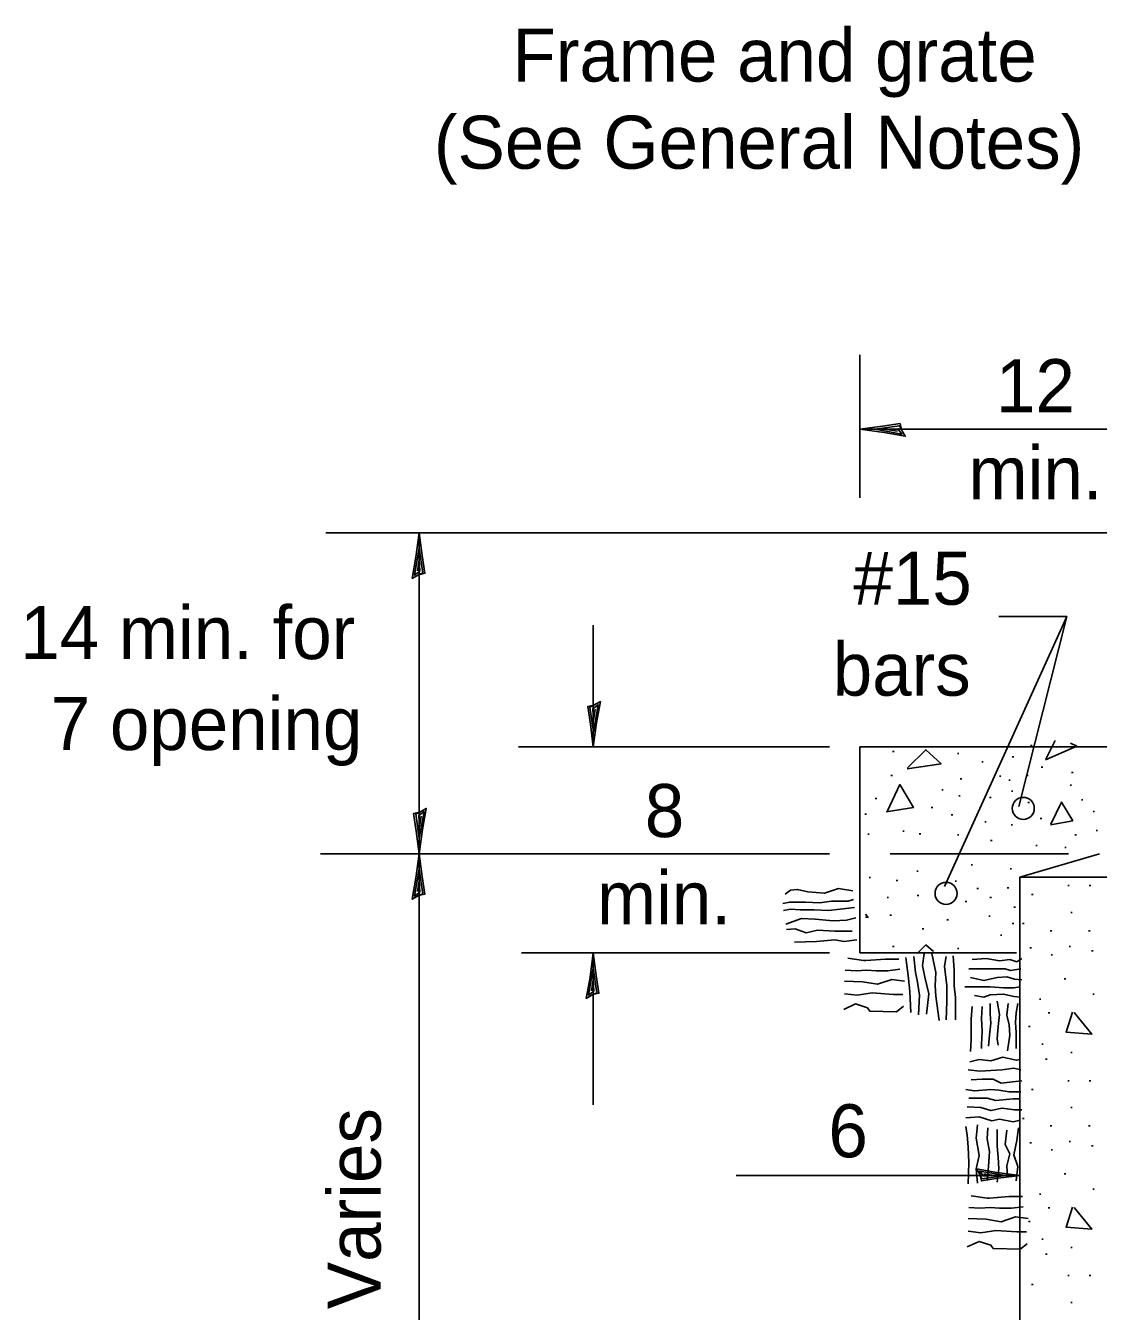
# Model space of a CAD drawing. Extents: x 0 to 2.83, y -0.11 to 1.83.
# Drawn here: x 1.7896 to 2.0256, y 0.9018 to 1.1846 of the extents above; entities that cross this region are included whole.
import ezdxf

# ---------------------------------------------------------------- set-up
doc = ezdxf.new("R2010")
doc.units = 0
for name, color, linetype in [('RD_Pr_Roadway_Dimensions', 7, 'Continuous'), ('RD_Pr_Roadway_Notes', 7, 'Continuous'), ('SH_General_Details', 7, 'Continuous')]:
    doc.layers.add(name, color=color, linetype=linetype)

msp = doc.modelspace()

# ---------------------------------------------------------------- linework, layer by layer
at = {"layer": 'RD_Pr_Roadway_Dimensions'}
for p, q in [((1.97308, 1.08074), (1.97308, 1.11218)), ((1.97308, 1.09581), (2.05217, 1.09581)), ((2.04587, 1.073), (1.85562, 1.073)), ((1.87616, 1.073), (1.87616, 1.00242)), ((1.91446, 1.05274), (1.91446, 1.02592)), ((1.96641, 1.02592), (1.89799, 1.02592)), ((1.96641, 1.00242), (1.85441, 1.00242)), ((1.87616, 1.00242), (1.87616, 0.82596)), ((2.01899, 1.00242), (1.97974, 1.00242)), ((1.96641, 0.98062), (1.89864, 0.98062)), ((1.91446, 0.98062), (1.91446, 0.94721)), ((1.94591, 0.93166), (2.00832, 0.93166))]:
    msp.add_line(p, q, dxfattribs=at)
for points in [[(1.98226, 1.09568), (1.98195, 1.09705), (1.97807, 1.09646), (1.97308, 1.09581), (1.97841, 1.09508), (1.98308, 1.09426), (1.98226, 1.09568), (1.98185, 1.09658), (1.97643, 1.0958), (1.98235, 1.09476), (1.98148, 1.09593), (1.97899, 1.09577), (1.98138, 1.09541)], [(1.87603, 1.06382), (1.8774, 1.06413), (1.87681, 1.06801), (1.87616, 1.073), (1.87543, 1.06767), (1.87461, 1.063), (1.87603, 1.06382), (1.87693, 1.06423), (1.87615, 1.06965), (1.87511, 1.06373), (1.87628, 1.0646), (1.87612, 1.06709), (1.87576, 1.06469)], [(1.9146, 1.03511), (1.91323, 1.0348), (1.91382, 1.03092), (1.91446, 1.02592), (1.91519, 1.03125), (1.91601, 1.03592), (1.9146, 1.03511), (1.91369, 1.0347), (1.91447, 1.02928), (1.91551, 1.0352), (1.91434, 1.03433), (1.9145, 1.03184), (1.91486, 1.03423)], [(1.87629, 1.0116), (1.87492, 1.01129), (1.87551, 1.00741), (1.87616, 1.00242), (1.87689, 1.00775), (1.87771, 1.01242), (1.87629, 1.0116), (1.87539, 1.01119), (1.87617, 1.00577), (1.87721, 1.0117), (1.87604, 1.01082), (1.8762, 1.00833), (1.87656, 1.01073)], [(1.87603, 0.99324), (1.8774, 0.99355), (1.87681, 0.99743), (1.87616, 1.00242), (1.87543, 0.99709), (1.87461, 0.99242), (1.87603, 0.99324), (1.87693, 0.99365), (1.87615, 0.99907), (1.87511, 0.99314), (1.87628, 0.99402), (1.87612, 0.99651), (1.87576, 0.99411)], [(1.91433, 0.97144), (1.9157, 0.97174), (1.91511, 0.97563), (1.91446, 0.98062), (1.91373, 0.97529), (1.91291, 0.97062), (1.91433, 0.97144), (1.91523, 0.97185), (1.91445, 0.97726), (1.91341, 0.97134), (1.91458, 0.97222), (1.91442, 0.9747), (1.91406, 0.97231)], [(1.99955, 0.93178), (1.99985, 0.93048), (2.00355, 0.93105), (2.00832, 0.93166), (2.00323, 0.93235), (1.99878, 0.93314), (1.99955, 0.93178), (1.99995, 0.93092), (2.00511, 0.93166), (1.99946, 0.93265), (2.0003, 0.93154), (2.00268, 0.93169), (2.0004, 0.93204)]]:
    msp.add_lwpolyline(points, dxfattribs=at)
at = {"layer": 'RD_Pr_Roadway_Notes'}
for q in [(1.99171, 0.99521), (2.0037, 1.05461), (2.00807, 1.01284)]:
    msp.add_line((2.01862, 1.05461), q, dxfattribs=at)
at = {"layer": 'SH_General_Details'}
for p, q in [((2.04419, 1.02592), (1.97308, 1.02592)), ((1.97308, 1.02592), (1.97308, 0.98062)), ((1.9803, 1.02495), (1.98063, 1.02495)), ((1.99456, 1.02452), (1.99489, 1.02452)), ((2.00664, 1.02373), (2.00698, 1.02373)), ((2.01066, 1.02624), (2.01099, 1.02624)), ((1.99993, 1.02265), (2.00026, 1.02265)), ((2.01302, 1.02151), (2.01335, 1.02151)), ((1.97994, 1.01965), (1.98027, 1.01965)), ((1.9952, 1.01893), (1.99554, 1.01893)), ((2.0038, 1.0195), (2.00413, 1.0195)), ((2.00585, 1.01864), (2.00619, 1.01864)), ((2.0098, 1.01965), (2.01013, 1.01965)), ((2.01968, 1.02029), (2.02002, 1.02029)), ((1.99112, 1.01652), (1.99145, 1.01652)), ((2.00643, 1.01623), (2.00676, 1.01623)), ((2.01933, 1.01752), (2.01966, 1.01752)), ((1.9765, 1.01458), (1.97683, 1.01458)), ((1.98882, 1.01258), (1.98916, 1.01258)), ((1.99484, 1.01516), (1.99518, 1.01516)), ((2.00165, 1.0148), (2.00198, 1.0148)), ((2.01008, 1.01372), (2.01042, 1.01372)), ((2.02183, 1.0143), (2.02217, 1.0143)), ((1.97421, 1.01114), (1.97454, 1.01114)), ((1.9932, 1.011), (1.99353, 1.011)), ((2.0128, 1.01021), (2.01314, 1.01021)), ((2.02441, 1.01172), (2.02475, 1.01172)), ((1.97485, 1.00677), (1.97518, 1.00677)), ((1.98252, 1.00742), (1.98285, 1.00742)), ((1.98617, 1.00684), (1.98651, 1.00684)), ((2.00058, 1.00942), (2.00091, 1.00942)), ((2.00636, 1.00878), (2.00669, 1.00878)), ((2.02506, 1.00756), (2.02539, 1.00756)), ((1.99456, 1.00656), (1.99489, 1.00656)), ((2.00187, 1.00534), (2.0022, 1.00534)), ((2.0118, 1.00426), (2.01214, 1.00426)), ((2.0204, 1.00656), (2.02073, 1.00656)), ((2.02579, 1.00242), (2.00832, 0.99727)), ((2.01818, 1.00383), (2.01851, 1.00383)), ((1.9856, 0.9986), (1.98593, 0.9986)), ((1.99757, 0.99997), (1.9979, 0.99997)), ((2.00614, 0.99911), (2.00647, 0.99911)), ((1.97514, 0.99724), (1.97547, 0.99724)), ((1.98109, 0.99653), (1.98142, 0.99653)), ((1.99406, 0.99638), (1.99439, 0.99638)), ((2.00832, 0.99727), (2.05032, 0.99727)), ((2.00832, 0.99727), (2.00832, 0.98054)), ((2.01883, 0.99542), (2.01917, 0.99542)), ((2.02356, 0.99542), (2.02389, 0.99542)), ((1.97908, 0.9928), (1.97941, 0.9928)), ((1.98574, 0.99323), (1.98608, 0.99323)), ((1.99886, 0.99481), (1.99919, 0.99481)), ((2.00172, 0.9928), (2.00206, 0.9928)), ((2.00552, 0.99495), (2.00585, 0.99495)), ((2.01088, 0.99349), (2.01121, 0.99349)), ((1.99628, 0.99194), (1.99661, 0.99194)), ((2.007, 0.99065), (2.00733, 0.99065)), ((1.97972, 0.98893), (1.98006, 0.98893)), ((1.99226, 0.98793), (1.9926, 0.98793)), ((2.00144, 0.98872), (2.00177, 0.98872)), ((2.00664, 0.98707), (2.00698, 0.98707)), ((2.00887, 0.98706), (2.00921, 0.98706)), ((2.01948, 0.9895), (2.01981, 0.9895)), ((1.98682, 0.98592), (1.98715, 0.98592)), ((2.00402, 0.98449), (2.00435, 0.98449)), ((2.01496, 0.98549), (2.0153, 0.98549)), ((2.02342, 0.98549), (2.02375, 0.98549)), ((1.9803, 0.98205), (1.98063, 0.98205)), ((1.99456, 0.98162), (1.99489, 0.98162)), ((2.01052, 0.98176), (2.01085, 0.98176)), ((2.01912, 0.98205), (2.01945, 0.98205)), ((1.97308, 0.98062), (2.00756, 0.98062)), ((2.00832, 0.82596), (2.00832, 0.98089)), ((2.01518, 0.98018), (2.01551, 0.98018)), ((2.02406, 0.98111), (2.0244, 0.98111)), ((2.01804, 0.97495), (2.01838, 0.97495)), ((2.0126, 0.97044), (2.01293, 0.97044)), ((2.02435, 0.97158), (2.02468, 0.97158)), ((2.01453, 0.96743), (2.01487, 0.96743)), ((2.01023, 0.96442), (2.01057, 0.96442)), ((2.0131, 0.96055), (2.01343, 0.96055)), ((2.01948, 0.95869), (2.01981, 0.95869)), ((2.01396, 0.95725), (2.01429, 0.95725)), ((2.01088, 0.95059), (2.01121, 0.95059)), ((2.01883, 0.95252), (2.01917, 0.95252)), ((2.02356, 0.95252), (2.02389, 0.95252)), ((2.01948, 0.9466), (2.01981, 0.9466)), ((2.00887, 0.94417), (2.00921, 0.94417)), ((2.01496, 0.94259), (2.0153, 0.94259)), ((2.02342, 0.94259), (2.02375, 0.94259)), ((2.01052, 0.93886), (2.01085, 0.93886)), ((2.01912, 0.93915), (2.01945, 0.93915)), ((2.01518, 0.93729), (2.01551, 0.93729)), ((2.02406, 0.93822), (2.0244, 0.93822)), ((2.01804, 0.93206), (2.01838, 0.93206)), ((2.0126, 0.92754), (2.01293, 0.92754)), ((2.02435, 0.92869), (2.02468, 0.92869)), ((2.01453, 0.92453), (2.01487, 0.92453)), ((2.01023, 0.92152), (2.01057, 0.92152)), ((2.0131, 0.91765), (2.01343, 0.91765)), ((2.01396, 0.91436), (2.01429, 0.91436)), ((2.01948, 0.91579), (2.01981, 0.91579)), ((2.01883, 0.90963), (2.01917, 0.90963)), ((2.02356, 0.90963), (2.02389, 0.90963)), ((2.01088, 0.90769), (2.01121, 0.90769)), ((2.01948, 0.9037), (2.01981, 0.9037))]:
    msp.add_line(p, q, dxfattribs=at)
for points in [[(2.01401, 1.02323), (2.01603, 1.02735)], [(2.01943, 1.02674), (2.02085, 1.02607)], [(1.98361, 1.02131), (1.98762, 1.02532), (1.99096, 1.02223), (1.98354, 1.02114)], [(2.02085, 1.02607), (2.01395, 1.02313)], [(1.97919, 1.01188), (1.98186, 1.01764), (1.98487, 1.01263), (1.97886, 1.01163)], [(2.01509, 1.00896), (2.01743, 1.0138), (2.01993, 1.00971), (2.01505, 1.00879)], [(1.95664, 0.99356), (1.95785, 0.99442), (1.95941, 0.9946), (1.96167, 0.99408), (1.9653, 0.99373), (1.96842, 0.99477), (1.97154, 0.99425)], [(1.97172, 0.99234), (1.9705, 0.992), (1.96686, 0.992), (1.96427, 0.99165), (1.96115, 0.99182), (1.95768, 0.99182), (1.95612, 0.99148)], [(1.95629, 0.98992), (1.95785, 0.99027), (1.95993, 0.99009), (1.96305, 0.99009), (1.96617, 0.98992), (1.96877, 0.99027), (1.97189, 0.99061)], [(1.97224, 0.98836), (1.97016, 0.98784), (1.96721, 0.98767), (1.96323, 0.98801), (1.96028, 0.98819), (1.95681, 0.98697)], [(1.97494, 0.98843), (1.97432, 0.98848)], [(1.97433, 0.98917), (1.97494, 0.98843)], [(1.95699, 0.98576), (1.95889, 0.98593), (1.96132, 0.98507), (1.96375, 0.98559), (1.96756, 0.98541), (1.97137, 0.98541)], [(1.97241, 0.98351), (1.96964, 0.98316), (1.96756, 0.98351), (1.96357, 0.98316), (1.95872, 0.98299)], [(1.98567, 0.98047), (1.98762, 0.98242)], [(1.98762, 0.98242), (1.98927, 0.9809)], [(1.98168, 0.97928), (1.98064, 0.97928), (1.97874, 0.97928), (1.97441, 0.97893), (1.97389, 0.97893), (1.97042, 0.97945)], [(1.98324, 0.97962), (1.98342, 0.97789), (1.98376, 0.97564), (1.98411, 0.97217), (1.98428, 0.96749)], [(1.98498, 0.9798), (1.98532, 0.97633), (1.98567, 0.9746), (1.98619, 0.97131), (1.98602, 0.96697)], [(1.98723, 0.98049), (1.98688, 0.97789), (1.9874, 0.97529), (1.98827, 0.97165), (1.98775, 0.96715)], [(1.98896, 0.98049), (1.98983, 0.97633), (1.98965, 0.97338), (1.98983, 0.97113), (1.99052, 0.96576)], [(1.99208, 0.9798), (1.99173, 0.97772), (1.99225, 0.97338), (1.99225, 0.96992), (1.99208, 0.96593)], [(1.99364, 0.97997), (1.99381, 0.97685), (1.99381, 0.97338), (1.99416, 0.97079), (1.99416, 0.96593)], [(2.0087, 0.97937), (2.00766, 0.97868), (2.0061, 0.9792), (2.00385, 0.97885), (2.0009, 0.97937), (1.99778, 0.9792)], [(1.98186, 0.97702), (1.97926, 0.97668), (1.97666, 0.97668), (1.97458, 0.97685), (1.97233, 0.97668), (1.9699, 0.97685)], [(2.00853, 0.97712), (2.00627, 0.97677), (2.00506, 0.97712), (2.00315, 0.97712), (1.99952, 0.97712), (1.99709, 0.97712)], [(1.9829, 0.97442), (1.98012, 0.97477), (1.97701, 0.97373), (1.97371, 0.97425), (1.96973, 0.97442)], [(2.00835, 0.97313), (2.00697, 0.97296), (2.00471, 0.97296), (2.00177, 0.97313), (1.99865, 0.97313), (1.99622, 0.97313)], [(2.0087, 0.97469), (2.00714, 0.97487), (2.00541, 0.97539), (2.00333, 0.97521), (2.00038, 0.97452), (1.99744, 0.97521)], [(1.98255, 0.97148), (1.98047, 0.97148), (1.97579, 0.97183), (1.9725, 0.97131), (1.96973, 0.97165)], [(2.00835, 0.97088), (2.00697, 0.97106), (2.00471, 0.97157), (2.00177, 0.9714), (2.00038, 0.97088), (1.9983, 0.97123)], [(2.00333, 0.97002), (2.00385, 0.96707), (2.0035, 0.96447), (2.00333, 0.9617), (2.0035, 0.96031)], [(1.98272, 0.96888), (1.98116, 0.96767), (1.97527, 0.96784), (1.97475, 0.96853), (1.97215, 0.9694), (1.96955, 0.96819)], [(1.99778, 0.9688), (1.99761, 0.96603), (1.99761, 0.96447), (1.99761, 0.96152), (1.99744, 0.95893)], [(2.00004, 0.9688), (1.99986, 0.9662), (2.00004, 0.96343), (1.99986, 0.96049), (1.99986, 0.95962)], [(2.00177, 0.9695), (2.00177, 0.96724), (2.00194, 0.96516), (2.00159, 0.96256), (2.00142, 0.96014)], [(2.00575, 0.9695), (2.00541, 0.9669), (2.00593, 0.96482), (2.0061, 0.96256), (2.00558, 0.9591)], [(2.00783, 0.9695), (2.00749, 0.96742), (2.00731, 0.96534), (2.00749, 0.96308), (2.00749, 0.95962)], [(2.02022, 0.96753), (2.02415, 0.96277), (2.01847, 0.96319), (2.01989, 0.96761)], [(2.00835, 0.95719), (2.00749, 0.95702), (2.00454, 0.95771), (2.00194, 0.95685), (1.99934, 0.95719), (1.99726, 0.95667)], [(2.00853, 0.95494), (2.00697, 0.95529), (2.00437, 0.95494), (1.99952, 0.95459), (1.99692, 0.95494)], [(2.00853, 0.95009), (2.00593, 0.95009), (2.00367, 0.95044), (2.00194, 0.95061), (1.9983, 0.95026), (1.9964, 0.95061)], [(2.0087, 0.95251), (2.00731, 0.95234), (2.00419, 0.95199), (2.00246, 0.95286), (2.00004, 0.95286), (1.99761, 0.95269)], [(2.00835, 0.94853), (2.00679, 0.94853), (2.00298, 0.94818), (2.00107, 0.9487), (1.99709, 0.9487)], [(2.00835, 0.94385), (2.00679, 0.9435), (2.00385, 0.94402), (2.00211, 0.94368), (1.99934, 0.94454), (1.9964, 0.94437)], [(2.0087, 0.9461), (2.00714, 0.9461), (2.00437, 0.94645), (2.00194, 0.94593), (1.99969, 0.94662), (1.99674, 0.9468)], [(1.9964, 0.94246), (1.99674, 0.94056), (1.99692, 0.93796), (1.99709, 0.93449), (1.99692, 0.92982)], [(1.999, 0.94281), (1.99865, 0.93987), (1.99934, 0.93605), (1.99865, 0.93311), (1.999, 0.92999)], [(2.00125, 0.94212), (2.00107, 0.93969), (2.00159, 0.93692), (2.00142, 0.93363), (2.00107, 0.93068)], [(2.00333, 0.94177), (2.00333, 0.93813), (2.0035, 0.93571), (2.00367, 0.93311), (2.00333, 0.93016)], [(2.00801, 0.94212), (2.00766, 0.93935), (2.00697, 0.93623), (2.00783, 0.93363), (2.00749, 0.93051)], [(2.00541, 0.9416), (2.00506, 0.93848), (2.0061, 0.9364), (2.00541, 0.9338), (2.00558, 0.9312)], [(2.00905, 0.92479), (2.00645, 0.92444), (2.00385, 0.92444), (2.00177, 0.92462), (1.99952, 0.92444), (1.99709, 0.92462)], [(2.00887, 0.92704), (2.00783, 0.92704), (2.00593, 0.92704), (2.00159, 0.9267), (2.00107, 0.9267), (1.99761, 0.92722)], [(2.02022, 0.92463), (2.02415, 0.91987), (2.01847, 0.92029), (2.01989, 0.92472)], [(2.01009, 0.92219), (2.00731, 0.92254), (2.00419, 0.9215), (2.0009, 0.92202), (1.99692, 0.92219)], [(2.00974, 0.91925), (2.00766, 0.91925), (2.00298, 0.91959), (1.99969, 0.91907), (1.99692, 0.91942)], [(2.00991, 0.91665), (2.00835, 0.91543), (2.00246, 0.91561), (2.00194, 0.9163), (1.99934, 0.91717), (1.99674, 0.91595)]]:
    msp.add_lwpolyline(points, dxfattribs=at)
for centre in [(2.00904, 1.01241), (1.99206, 0.9937)]:
    msp.add_circle(centre, 0.00243, dxfattribs=at)

# ---------------------------------------------------------------- texts
at = {"layer": 'RD_Pr_Roadway_Dimensions'}
for s, height, p in [('12', 0.011667, (2.00305, 1.09956)), ('min.', 0.011667, (1.997, 1.0804)), ('14 min. for', 0.0116667, (1.7884, 1.04525)), ('7 opening ', 0.011667, (1.7951, 1.02525)), ('8 ', 0.011667, (1.92579, 1.0061)), ('min.', 0.011667, (1.91528, 0.98693)), ('6', 0.01167, (1.96618, 0.93566))]:
    msp.add_text(s, height=height, dxfattribs=at).set_placement(p)
msp.add_text('Varies', height=0.011667, rotation=90, dxfattribs=at).set_placement((1.86769, 0.90225))
at = {"layer": 'RD_Pr_Roadway_Notes'}
for s, height, p in [('Frame and grate ', 0.0116667, (1.89668, 1.17229)), ('(See General Notes)', 0.0116667, (1.87939, 1.15312)), ('#15', 0.011667, (1.97168, 1.05721)), ('bars', 0.011667, (1.96713, 1.03721))]:
    msp.add_text(s, height=height, dxfattribs=at).set_placement(p)

doc.saveas('drawing.dxf')
